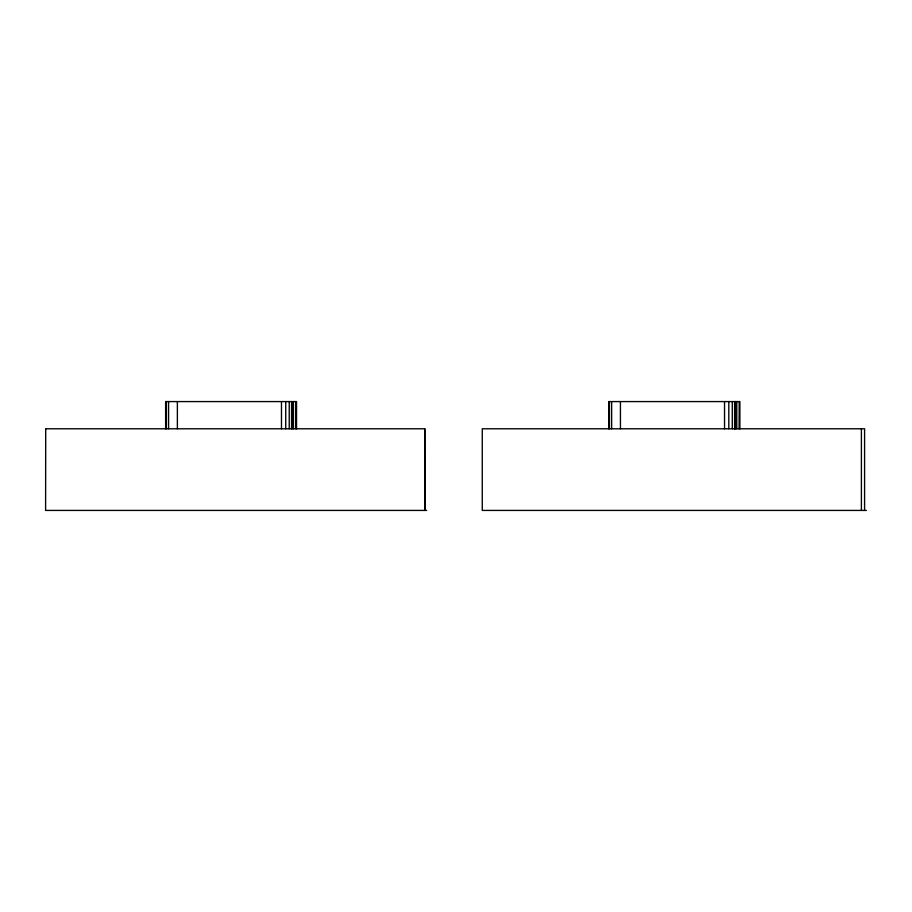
<?xml version="1.0" encoding="UTF-8"?>
<svg xmlns="http://www.w3.org/2000/svg" width="912" height="912" viewBox="0 0 912 912"><rect width="100%" height="100%" fill="white"/><g stroke="black" fill="none" stroke-linecap="round" stroke-linejoin="round"><path stroke-width="1.37" d="M45.6 428.788L424.855 428.788L424.855 510.424L424.73 428.788M426.668 510.424L45.6 510.424L45.714 428.788M866.4 510.424L482.266 510.424L482.266 428.788L864.587 428.788L864.587 510.424M861.395 428.788L861.395 510.424M739.883 428.788L739.883 401.576L608.703 401.576L608.703 428.788M739.21 401.576L739.108 428.788M736.782 401.576L736.782 428.788M735.391 401.576L735.391 428.788M734.719 401.576L734.719 428.788M734.616 401.576L734.616 428.788M732.29 401.576L732.29 428.788M728.802 401.576L728.802 428.788M724.538 401.576L724.538 428.788M620.445 401.576L620.445 428.788M611.633 401.576L611.633 428.788M609.433 401.576L609.433 428.788M296.548 428.788L296.548 401.576L165.631 401.576L165.631 428.788M295.773 401.576L295.773 428.788M293.447 401.576L293.447 428.788M292.33 401.576L292.33 428.788M291.555 401.576L291.555 428.788M289.229 401.576L289.229 428.788M285.741 401.576L285.741 428.788M281.477 401.576L281.477 428.788M177.373 401.576L177.373 428.788M168.572 401.576L168.572 428.788M166.372 401.576L166.372 428.788"/></g></svg>
